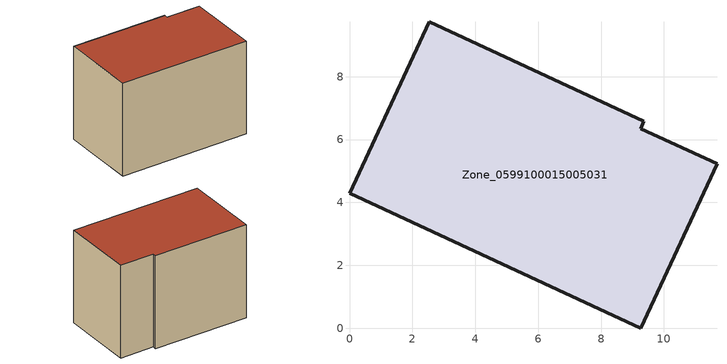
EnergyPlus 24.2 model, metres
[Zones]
Zone_0599100015005031
 floor ground (C_G): 9.27,0 0,4.28 2.53,9.74 9.37,6.57 9.26,6.34 11.69,5.22 z0.77
 wall outside (C_F): 9.37,6.57 2.53,9.74 0,4.28 9.27,0 11.69,5.22 9.26,6.34 9.37,6.57 z0.77:8.12
 roof outside (C_R): 11.69,5.22 9.26,6.34 9.37,6.57 2.53,9.74 0,4.28 9.27,0 z8.12
[BUILDING]
Pand.0599100015005031: North Axis=0; Terrain=City; Loads Convergence Tolerance Value=0.04; Temperature Convergence Tolerance Value=0.4; Solar Distribution=FullExterior; Maximum Number of Warmup Days=25; Minimum Number of Warmup Days=1
[Site:Location]
Rotterdam.The.Hague.AP_ZH_NLD Design_Conditions: Latitude=51.96; Longitude=4.45; Time Zone=1; Elevation=-4.5
[SITE:GROUNDTEMPERATURE:BUILDINGSURFACE]
18, 18, 18, 18, 18, 18, 18, 18, 18, 18, 18, 18
[MATERIAL] Thermal Absorptance=0.9; Solar Absorptance=0.7; Visible Absorptance=0.7
Name | Roughness | Thickness | Conductivity | Density | Specific Heat
G.TI.1946-1964 | MediumSmooth | 0.15 | 1 | 540 | 1210
F.TI.1946-1964 | Rough | 0.3 | 0.857143 | 1920 | 840
R.TI.1946-1964 | MediumRough | 0.2 | 0.277778 | 1500 | 1000
[CONSTRUCTION]
C_G: G.TI.1946-1964
C_F: F.TI.1946-1964
C_R: R.TI.1946-1964
[ZONE]
Zone_0599100015005031: Type=1; Multiplier=1; Ceiling Height=Autocalculate; Volume=Autocalculate; Floor Area=autocalculate; Part of Total Floor Area=Yes
[ZONEINFILTRATION:DESIGNFLOWRATE]
Infil_Zone_0599100015005031: Zone or ZoneList or Space or SpaceList=Zone_0599100015005031; Schedule=AlwaysOn; Design Flow Rate Calculation Method=Flow/Area; Flow Rate per Floor Area=0.003; Constant Term Coefficient=1; Temperature Term Coefficient=0; Velocity Term Coefficient=0; Velocity Squared Term Coefficient=0
[HVACTEMPLATE:ZONE:IDEALLOADSAIRSYSTEM]
Zone_0599100015005031: Maximum Heating Supply Air Temperature=50; Minimum Cooling Supply Air Temperature=13; Maximum Heating Supply Air Humidity Ratio=0.0156; Minimum Cooling Supply Air Humidity Ratio=0.0077; Heating Limit=NoLimit; Cooling Limit=NoLimit; Dehumidification Control Type=ConstantSensibleHeatRatio; Cooling Sensible Heat Ratio=0.7; Dehumidification Setpoint=60; Humidification Control Type=None; Humidification Setpoint=30; Outdoor Air Method=None; Outdoor Air Flow Rate per Person=0.00944; Outdoor Air Flow Rate per Zone Floor Area=0; Outdoor Air Flow Rate per Zone=0; Demand Controlled Ventilation Type=None; Outdoor Air Economizer Type=NoEconomizer; Heat Recovery Type=None; Sensible Heat Recovery Effectiveness=0.7; Latent Heat Recovery Effectiveness=0.65
[ZONECONTROL:THERMOSTAT]
ThermostatControl_Zone_0599100015005031: Zone or ZoneList=Zone_0599100015005031; Control Type Schedule=DualSetpointControlType; Control 1=Thermostat_Zone_0599100015005031; Temperature Difference Between Cutout And Setpoint=0
[THERMOSTATSETPOINT:DUALSETPOINT]
Thermostat_Zone_0599100015005031: Heating Setpoint Temperature Schedule=HeatingSetpoint_Zone_0599100015005031; Cooling Setpoint Temperature Schedule=CoolingSetpoint_Zone_0599100015005031
[SCHEDULE:COMPACT]
HeatingSetpoint_Zone_0599100015005031: Through: 12/31, For: AllDays, Until: 24:00, 21
CoolingSetpoint_Zone_0599100015005031: Through: 12/31, For: AllDays, Until: 24:00, 24
DualSetpointControlType: Through: 12/31, For: AllDays, Until: 24:00, 4
AlwaysOn: Through: 12/31, For: AllDays, Until: 24:00, 1
